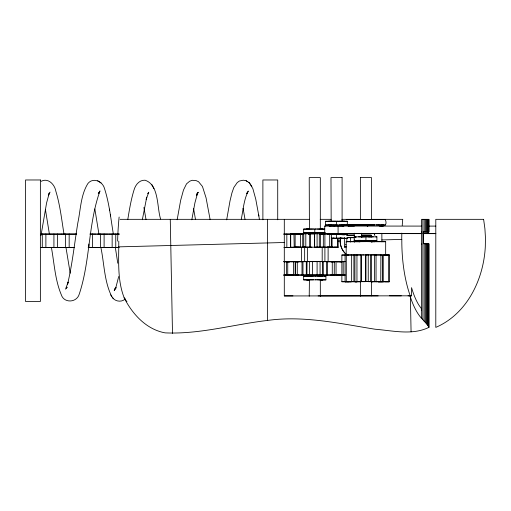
<?xml version="1.0" encoding="UTF-8"?>
<svg xmlns="http://www.w3.org/2000/svg" width="511" height="511" viewBox="0 0 511 511"><rect width="100%" height="100%" fill="white"/><g stroke="black" fill="none" stroke-linecap="round" stroke-linejoin="round"><path stroke-width="0.77" d="M314.782 229.037L303.662 229.081L303.662 232.792L308.695 232.844M369.3 254.912L346.183 255.034L346.19 241.69L368.514 241.569M384.936 281.733L389.318 281.753L389.344 254.995L385.658 255.04L385.677 241.677L366.853 241.646M340.141 240.975L340.403 237.928A17.764 17.757 -82.5 0 0 340.249 238.835M118.776 241.115C118.859 260.182 117.083 280.341 124.416 298.354M325.245 232.786L324.709 232.773L324.772 226.086L334.731 226.054M40.982 235.552L46.59 202.912L49.299 192.986L48.353 195.279L50.059 192.136M226.667 219.832L230.007 200.964L231.93 192.922L233.866 187.435L237.219 182.619L239.378 181.028L243.242 180.217L246.104 180.728L249.374 182.849L252.849 188.591L255.756 199.169L258.86 216.012M177.157 219.743L180.664 200.293L183.494 189.996L186.515 183.871L189.645 181.233L192.162 180.306L195.892 180.517L198.53 181.712L202.445 186.451L206.061 197.84L210.136 219.647M191.817 219.781L194.915 202.854L197.642 192.903L196.614 195.381L198.332 192.238L196.761 193.714M127.788 219.506C129.404 209.625 131.02 199.705 133.978 190.124C135.319 185.084 139.299 179.815 145.041 180.217C159.304 184.841 156.813 207.517 160.601 219.021M142.333 219.717L146.74 197.157L146.159 199.316L148.784 192.2L147.57 193.739M241.275 219.213C243.21 209.791 243.817 199.712 248.289 191.05L246.909 193.299L247.752 192.526L246.679 193.318M118.693 276.553L116.003 286.933L114.228 290.657L116.163 287.354M341.667 233.763L341.846 233.361M428.953 327.283L427.886 325.462L421.371 317.963L421.371 308.587L418.854 305.048A65.025 27.096 89.8 0 1 412.69 291.276L411.527 287.629L411.527 295.837L389.503 295.792M428.78 327.149L428.78 243.849L423.383 243.696L423.383 231.834L428.78 231.988L428.78 219.334L421.537 219.334L421.537 310.42M66.334 288.134L67.165 287.156L65.523 289.181L68.142 282.085L67.522 284.416C72.364 264.168 74.478 243.396 77.832 222.873C80.649 209.727 80.623 195.164 87.937 183.475C93.181 176.978 102.832 181.501 104.544 188.668C109.245 203.218 110.785 218.548 113.27 233.572M115.665 288.198L114.822 288.971L115.997 288.121M428.64 327.302L428.41 327.404M125.399 298.826C121.707 302.614 114.886 301.624 112.235 297.185M98.265 193.369L99.351 192.596L98.514 193.362L99.996 190.929C88.09 223.939 90.364 260.719 79.262 294.1C76.899 302.723 64.009 303.515 61.301 294.764C55.022 279.83 54.294 263.216 51.381 247.42M351.095 224.546L348.132 226.111L354.41 226.073M41.193 181.309C48.206 177.451 54.837 184.688 55.865 191.293C60.1 205.186 61.665 219.704 63.984 234M346.171 255.027L346.701 255.002M341.303 221.333L347.308 221.257L347.308 224.968L341.303 225.044M428.953 243.875L428.953 327.347C412.198 335.574 392.806 330.636 375.131 329.231C339.611 323.572 303.687 315.357 267.553 320.435C233.425 324.402 199.66 334.456 165.104 332.865C146.312 329.442 132.387 314.124 124.103 297.741M324.696 229.056L315.421 229.037M324.696 232.761L316.737 232.741M331.428 225.044L325.411 224.981L325.411 221.276L335.242 221.231M360.376 177.617L360.376 219.449L371.497 219.449L371.497 177.617L360.383 177.617M325.411 224.981L337.362 224.917M303.662 232.792L314.144 232.741M308.695 279.919L303.662 279.868L303.662 276.157L313.486 276.112M320.863 279.919L325.903 279.868L325.903 276.157L324.089 276.195M303.662 279.868L315.779 279.798M330.809 233.91L330.7 234.287M385.026 255.059L389.28 255.066M342.089 177.617L330.981 177.617L331.173 221.519M320.314 229.081L320.34 177.617L309.225 177.617L309.423 229.094L306.747 229.094L309.64 229.12M342.063 234.626L344.612 234.613M309.219 296.316L309.423 279.856L306.747 279.875L309.64 279.9M320.314 279.862L320.34 296.469M382.158 225.076C386.667 226.424 386.667 222.445 385.224 219.475M324.683 226.092L325.379 226.118M324.683 233.508L336.149 233.463M381.423 241.709L381.889 241.697L381.858 233.278M428.78 243.919L426.928 244.003M340 261.715L341.916 261.715M289.558 275.033L283.861 275.097L287.01 275.033M340 275.059L342.549 275.033M385.664 255.021L373.33 254.944M328.516 224.508L328.516 224.993L333.913 224.936M320.186 229.075L322.863 229.088L317.408 229.037M306.702 232.786L312.157 232.741M325.124 232.812L322.888 232.837L322.799 232.32M344.599 234.626L341.814 234.658M320.186 276.151L322.863 276.164L319.33 276.119M320.186 279.856L322.863 279.875L317.408 279.817M306.76 229.075L312.157 229.037M311.499 276.112L306.715 276.151L309.64 276.195M306.76 279.856L313.486 279.817M341.674 225.019L344.612 224.974L339.157 224.936M322.799 229.094L319.924 229.12M309.423 232.32L309.423 232.799M320.186 232.799L320.142 232.32M118.629 246.864L284.301 242.501M337.739 241.103L340.141 241.039C340.134 246.136 342.459 251.169 346.337 254.472M381.838 239.94L401.735 239.41A87.905 36.626 -89.8 0 1 401.844 233.086M309.379 276.151L306.76 276.17M322.799 276.17L319.924 276.195M322.799 279.875L319.924 279.9M331.396 225.019C324.766 224.457 331.524 226.379 331.173 224.508M344.555 224.508L344.555 224.993L341.891 224.993L341.891 224.508M338.761 238.375L338.052 238.388M371.28 242.157L371.293 240.336M333.785 247.26L338.193 247.279L338.186 238.318L337.554 238.305L337.554 247.196L338.186 247.209L333.779 247.235M300.11 247.209L294.272 247.177M331.237 234.166L330.975 233.878L333.408 233.853L333.408 234.683M389.095 281.759L381.851 281.708L389.344 281.682L384.936 281.702M341.891 237.858L341.891 238.337L338.627 238.298M388.845 255.072L385.562 255.078M290.587 261.658L292.369 261.632L286.55 261.6M306.887 261.511L312.157 261.53M306.913 274.854L307.06 261.511M41.091 234.032L49.803 234.064M61.448 234.064L49.899 234.064M72.779 234.064L61.652 234.064M76.369 234.025L73.297 234.064M107.821 234.064L97.001 234.064M119.357 234.064L108.543 234.064M293.474 234.057L283.861 234.057M308.433 234.038L309.442 234.025M40.375 247.388L49.803 247.407M61.448 247.407L49.899 247.407M73.092 247.407L61.55 247.407M88.186 247.369L96.068 247.407M107.323 247.407L96.898 247.407M118.795 247.407L108.23 247.407M293.474 247.407L283.861 247.401M337.56 247.292L330.7 247.235L337.605 247.203M338.704 275.097L341.942 275.097M314.885 233.776L319.899 233.77M369.862 236.823L376.901 236.855L376.901 240.566L367.23 240.528M421.537 244.105L421.869 244.098M314.885 247.126L331.383 247.145L331.383 233.795L320.205 233.814M366.042 254.906L368.386 254.887M296.086 261.836L298.596 261.817L287.968 261.753M317.395 261.53L334.322 261.543L334.258 274.95L330.968 274.931L334.322 274.886M296.048 275.18L298.596 275.161L291.794 275.161M302.02 275.193L307.283 275.193L306.3 275.205M317.395 274.873L333.178 274.88M366.042 281.593L368.386 281.574M322.281 261.555L323.259 261.543L323.259 274.886L322.281 274.905M341.814 261.587L343.181 261.6L343.181 274.944L339.547 274.969M337.956 261.766L337.196 261.773L340.811 261.817M343.168 274.944L337.394 274.937M337.835 275.11L337.196 275.116M355.215 281.817L357.132 281.797L347.014 281.733M381.589 225.057L383.838 225.012L378.945 224.929M343.015 226.118L343.941 226.098L338.161 226.054M308.376 233.885L313.78 233.859M330.253 233.821L329.882 233.827M329.218 233.942L327.014 233.961L330.636 233.987M358.556 236.849L364.266 236.836M329.097 247.292L327.845 247.305M329.218 247.286L333.172 247.298M342.97 261.6L339.547 261.626M292.369 274.975L286.62 274.944M380.248 281.759L378.172 281.778L381.794 281.804M324.696 229.113L320.423 229.139M293.927 247.177L295.141 247.164L295.141 233.821L293.927 233.827L294.24 247.177M309.398 234.019L308.389 234.025M382.158 241.754L385.677 241.677M321.943 247.26L328.119 247.241L328.119 261.696L321.943 261.715M330.189 247.164L329.812 247.171M351.114 254.951L345.078 254.957L345.078 281.644L348.093 281.638M376.371 254.932L374.493 254.951L374.493 281.638L370.596 281.625L371.599 281.612L371.599 254.919L374.403 254.925M286.479 274.944L286.371 261.6L292.094 261.594M286.371 274.944L287.744 274.931L287.744 261.587M374.493 281.638L382.541 281.612L382.541 254.925L376.46 254.932M295.575 234.057L303.758 234.038M361.341 236.849L362.638 236.842M73.712 247.407L74.376 247.401M346.72 255.085L345.085 255.104L346.298 255.117M332.814 261.575L330.968 261.587L345.168 261.651L342.044 261.753M342.089 275.161L330.975 275.161L333.523 275.18M346.298 281.804L345.085 281.791L351.268 281.759L350.859 281.753M341.629 233.54L343.941 233.508L338.825 233.463M295.697 233.955L299.804 233.936M299.548 233.821L303.86 233.834M295.505 234.057L293.927 233.974L297.76 233.987M320.103 233.929L321.821 233.904L320.103 233.872M337.516 238.318L347.652 238.324L334.066 238.298M360.242 240.54L357.885 240.566L363.308 240.528M374.793 240.617L371.056 240.636M371.273 241.716L372.973 241.69L368.738 241.646M297.236 247.203L305.974 247.164L304.166 247.152M329.55 247.171L327.014 247.183L332.75 247.196M295.505 247.401L301.739 247.356M351.223 254.951L354.819 254.963M380.887 254.957L380.746 281.644M292.33 261.594L298.584 261.587L296.604 261.575M301.567 261.856L295.237 261.862M290.012 274.969L298.584 274.931L296.514 274.918M301.541 275.199L295.237 275.205M320.186 275.071L321.815 275.046L307.75 275.046L309.545 275.078M350.674 281.638L357.125 281.638L355.209 281.625M360.293 281.695L365.429 281.676M380.701 281.644L378.166 281.657L383.908 281.67M371.261 281.746L372.979 281.721L368.393 281.682M341.674 221.314L347.308 221.257M319.924 232.831L322.818 232.799L320.186 232.78M322.888 232.837L320.423 232.85M300.494 233.981L303.866 233.974M381.57 233.565L383.742 233.54L379.903 233.508M331.396 234.006L320.212 233.993M331.269 234.581L333.3 234.575M375.828 236.861L376.901 236.855M331.269 238.292L333.3 238.279M371.075 240.611L373.956 240.336M301.995 247.311L299.759 247.324M331.396 247.35L327.819 247.356M334.258 274.95L341.591 274.995M382.547 281.823L376.422 281.817M333.249 221.231L328.496 221.269L330.987 221.276M358.173 224.91L337.177 224.936M356.557 224.917L348.036 225L351.721 225.07M373.694 225.102L374.774 225.102M333.325 226.054L329.129 226.092L330.221 226.118M299.708 233.936L300.468 233.981M331.383 234.562L336.532 234.575L336.532 238.279M341.578 234.677L347.652 234.619L338.557 234.555M331.383 238.267L335.561 238.292M340.039 238.369L344.612 238.337L341.086 238.286M297.236 233.859L300.11 233.866L290.714 233.897L290.714 247.254L297.76 247.33M307.622 247.26L301.445 247.241L301.445 261.696L307.622 261.715M341.865 255.021L346.394 255.015L341.865 255.04L341.865 281.727L346.356 281.733M312.157 274.873L295.23 274.886L295.23 261.543L307.271 261.555L306.293 261.543L306.293 274.886L307.271 274.905M290.018 261.779L286.396 261.804L289.897 261.817M334.335 261.862L328.005 261.856M283.873 275.071L286.946 275.059M290.018 275.122L286.396 275.148L287.75 275.161M345.174 275.027L342.619 275.033M334.335 275.205L327.96 275.199M341.865 281.714L348.917 281.804M333.472 221.212L335.893 221.225M334.577 224.936L335.893 224.936M360.581 224.891L363.295 224.897M357.374 224.897L361.571 224.904M364.931 224.968L359.144 225.006L365.046 225.044M366.936 225.044L372.723 225.006L368.642 224.968M368.572 225.115L370.75 225.121M370.296 225.108L374.499 225.115M333.645 226.028L335.44 226.054M312.821 229.037L313.486 229.037M312.821 232.741L313.486 232.741M334.731 233.463L329.129 233.508L331.147 233.54M309.557 233.789L303.758 233.776L303.758 247.12L309.557 247.132M311.959 247.152L309.653 247.139L309.653 233.789L315.281 233.859M295.863 233.923L299.446 233.929M333.97 234.555L334.929 234.575M362.874 236.804L367.722 236.804M363.979 236.823L365.11 236.836M363.308 236.823L354.858 236.861L356.058 236.9M333.536 238.26L334.929 238.279M334.36 238.298L333.408 238.298L333.408 237.743M363.979 240.528L364.637 240.528M371.382 241.799L374.499 241.792M295.863 247.267L299.618 247.279M360.479 254.919L354.909 254.9L354.909 281.593L360.613 281.746M383.716 254.983L383.237 254.983L383.237 281.67M383.838 254.983L389.312 254.995M384.936 255.015L385.415 255.015L385.026 255.046M286.946 261.715L283.873 261.721L289.558 261.715L283.861 261.651L287.01 261.689M341.591 261.651L337.19 261.632L338.972 261.658M283.861 274.995L292.094 274.937M288.242 275.097L292.369 275.116L291.494 275.103M311.723 276.093L316.737 276.112M361.545 281.625L361.545 254.938L360.811 254.919L360.811 281.606L371.05 281.587M371.369 281.81L376.377 281.817M378.159 295.856L318.085 295.933M120.111 219.334L309.615 219.334M320.193 219.334L331.122 219.334M341.795 219.334L360.319 219.334M371.446 219.334L402.745 219.334A87.905 36.626 -89.8 0 0 402.221 225.543M483.591 219.334L435.794 219.334L435.794 327.391C467.156 313.907 483.706 279.223 485.316 246.519L485.45 237.583L484.907 228.698L483.668 219.704M335.535 221.212L337.362 221.212M365.442 224.891L368.514 224.891M341.891 224.974L344.555 224.974M362.21 224.891L372.04 224.891M328.516 224.993L331.173 224.993M363.353 225.121L366.291 225.044M365.122 225.121L368.846 225.121M335.919 226.022L338.084 226.022L338.084 233.438L334.788 233.438M334.788 226.022L336.838 226.054M316.181 229.017L314.782 229.017L314.782 232.741L316.181 232.722M313.78 232.722L314.782 232.741M309.423 232.78L306.747 232.799L309.64 232.831M354.41 233.489L348.132 233.521L351.472 233.553M295.486 233.821L299.363 233.821M314.093 233.808L314.629 233.808L314.629 237.979M333.408 233.853L327.014 233.84L329.442 233.827L329.442 234.568M90.211 234.012L96.17 234.064M331.237 233.891L330.821 233.897M41.148 234.108L76.688 234.108M89.821 234.108L119.184 234.108M283.675 234.108L303.585 234.108M319.982 234.108L323.259 234.108M336.117 234.555L337.535 234.555M346.943 235.041L354.008 235.086M361.858 235.041L371.28 235.086L371.28 237.161M346.943 235.29L354.008 235.29M361.858 235.29L371.28 235.29M346.943 235.354L354.008 235.354M361.858 235.354L371.28 235.354M366.815 236.804L365.933 236.817L365.933 240.509L354.858 240.566L359.853 240.63M354.225 237.206L356.078 237.206M347.557 237.468L350.52 237.468L350.52 242.093M347.276 237.641L354.225 237.641M347.506 237.685L354.455 237.685M335.695 238.26L337.535 238.26M333.594 238.298L336.532 238.292M337.937 238.311L344.555 238.318L344.555 237.858M365.933 240.528L366.815 240.509M371.293 240.585L374.001 240.566L370.488 240.534M366.221 241.646L358.901 241.684L360.344 241.709M344.586 246.902L346.158 246.902M344.586 246.947L346.158 246.947M295.141 247.164L296.942 247.164L295.818 247.196M40.375 247.452L74.37 247.452M88.275 247.452L119.184 247.452M284.665 247.452L300.883 247.452M362.51 254.912L364.177 254.938M317.101 274.899L312.451 274.899L312.457 261.536L317.101 261.549L317.095 274.88M342.217 274.995L345.168 274.995M287.834 275.097L289.897 275.161M320.084 275.244L327.557 275.193M314.782 276.093L315.779 276.093M408.046 295.786L411.527 295.805M284.301 295.882L292.963 295.882M401.327 295.837L284.301 295.946L284.301 219.334M337.828 221.231L344.644 221.231L339.157 221.231M337.177 221.225L338.212 221.212M371.465 224.904L378.823 224.917M355.835 225.108L360.402 225.108M368.271 224.897L369.862 224.904M358.818 225.115L362.012 225.108M361.858 225.121L363.596 225.115M379.405 226.098L383.416 226.118M337.503 226.054L421.537 226.092M428.953 226.098L435.794 226.098M421.537 232.02L421.997 232.02M423.389 232.02L428.953 232.026L428.953 219.334M315.421 232.741L316.897 232.722M337.503 233.463L422.054 233.501M423.581 233.508L435.794 233.514M351.97 233.553L378.913 233.508M341.284 233.584L375.151 233.61M381.455 233.616L421.62 233.648M423.191 233.648L435.794 233.655M295.205 233.923L290.714 233.91M337.177 234.575L338.493 234.575M367.23 236.817L369.555 236.804M336.941 238.292L338.557 238.26M368.635 240.509L370.462 240.515M366.572 240.528L367.722 240.509M359.827 241.799L346.19 241.69M297.37 247.164L299.363 247.164M319.956 247.158L319.445 247.152L320.448 247.139L320.448 233.795M295.205 247.267L290.714 247.254M372.896 254.919L369.217 254.887M341.942 261.753L330.975 261.817L333.523 261.836M337.464 275.161L340.811 275.161M307.06 275.237L309.34 275.244M316.807 276.093L325.903 276.157M315.421 279.817L316.737 279.817M316.807 279.798L325.903 279.868M349.32 281.638L350.52 281.638M347.014 281.702L351.261 281.682L345.787 281.657M384.323 281.772L380.484 281.759M373.068 224.91L374.646 224.91M354.41 225.102L357.221 225.102M317.408 232.741L322.863 232.786M330.764 233.572L324.689 233.514M297.185 233.859L294.617 233.84M329.333 233.942L331.396 233.949M340.46 234.575L339.157 234.575M368.444 236.836L370.532 236.849M368.029 236.836L373.317 236.849M339.042 238.298L341.891 238.318M340.46 238.286L339.157 238.279M348.387 254.983L347.965 254.983M290.012 261.626L287.578 261.613M339.553 261.779L342.115 261.798M317.408 276.112L318.711 276.119M354.921 281.848L360.012 281.74M376.173 224.917L385.69 225.012M353.056 225.095L355.701 225.095M308.695 229.139L303.662 229.081M341.086 234.581L344.555 234.862M327.628 247.311L330.636 247.33M347.87 254.983L345.806 254.97M289.89 274.969L287.578 274.956M352.922 225.083L346.228 225.012L346.228 224.553M351.785 225.089L354.257 225.089M309.462 233.929L308.376 233.917M295.141 247.33L293.927 247.318L300.008 247.286M341.342 275.135L342.115 275.142M360.146 281.599L360.715 281.606M305.476 276.195L303.662 276.157M292.369 261.773L291.494 261.76M337.19 274.975L338.972 275.001M374.787 240.592L376.901 240.566M374.844 241.703L374.48 241.697L381.889 241.697M371.05 254.9L370.469 254.887L370.469 281.58M322.294 275.193L323.271 275.205M322.613 261.511L322.665 274.854M346.758 219.475L346.183 219.443L385.69 219.449M348.291 226.118L348.183 226.111A17.796 17.789 0 0 1 350.833 224.655M306.715 232.799L306.76 232.32M325.456 221.282L331.428 221.333L328.516 221.519M314.629 233.808L314.629 247.152L314.629 242.981M345.391 244.622L346.088 244.833M366.706 225.517L367.818 226.201M101.108 182.912L97.646 180.677M246.104 180.728L247.139 181.405M248.359 182.184L249.374 182.849L251.872 186.426M126.939 301.694L124.748 298.929M428.403 326.152L428.435 243.83M101.037 248.199C104.257 264.168 104.321 281.497 111.628 296.271M110.651 294.873L113.25 298.641M427.924 325.507L427.924 243.804M153.952 188.706L151.697 184.311M374.001 233.367L374.339 234.121M409.905 295.786L410.403 297.293L411.074 331.824M143.904 207.492L146.031 219.538M70.205 273.219L66.047 247.918M243.083 208.303L245.005 219.225M94.848 208.935L99.019 234.575M193.605 208.667L195.458 219.347M45.402 209.344L49.452 234.428M109.38 209.133L109.629 210.602M110.338 214.754L110.542 215.949M258.649 214.716L259.428 219.551M117.779 263.229L115.307 247.305M410.352 295.837L410.359 296.22M170.272 219.334L172.494 333.383M428.435 219.334L428.435 231.968M427.924 219.334L427.924 231.943M427.247 219.334L427.247 231.917M427.247 243.779L427.247 324.683M426.398 219.334L426.398 231.898M426.398 243.76L426.398 323.693M425.388 219.334L425.388 231.873M425.388 243.734L425.388 322.543M424.213 219.334L424.213 231.853M424.213 243.715L424.213 321.215M422.872 219.334L422.872 319.694M388.711 254.983L388.711 281.67M381.858 224.859L381.858 226.386M376.045 254.932L376.045 281.618M371.497 281.612L371.497 295.856M368.246 254.887L368.246 281.574M361.641 233.233L361.641 237.206M360.574 240.336L357.917 240.336M360.376 281.044L360.376 296.201M356.953 254.9L356.953 281.587M354.225 233.233L354.225 241.652M353.893 254.97L353.893 281.657M351.645 254.957L351.645 281.644M346.809 237.864L346.809 241.984M346.292 254.944L346.292 281.638M344.586 237.87L344.586 247.215M344.555 221.519L341.891 221.519M342.095 177.617L342.095 221.276M336.532 221.212L336.532 224.936M336.053 261.594L336.053 274.937M332.271 261.53L332.271 274.88M332.086 237.775L332.086 247.196M329.691 233.789L329.691 247.132M327.545 261.555L327.545 274.899M326.574 261.568L326.574 274.912M324.894 233.808L324.907 261.683M323.335 233.821L323.335 247.164M320.071 261.504L320.071 274.848M319.311 233.763L319.311 247.107M317.088 233.757L317.088 247.1M314.629 239.646L314.629 242.144M310.394 233.808L310.394 247.152M309.481 261.504L309.481 274.848M305.802 233.77L305.802 247.113M304.652 247.228L304.652 261.683M302.978 261.568L302.978 274.912M302.736 233.84L302.736 247.183M302.007 261.555L302.007 274.899M300.487 233.827L300.487 247.171M297.281 261.53L297.281 274.88M295.301 261.606L295.301 274.95M293.506 261.594L293.506 274.937M290.427 234.012L290.427 247.356M286.831 234.012L286.831 247.356M277.716 219.781L277.716 179.974L262.884 179.974L262.884 219.781M267.553 219.334L267.553 320.435M115.754 234.012L115.754 247.356M112.152 234.012L112.152 247.356M104.103 234.012L104.103 247.356M100.507 234.012L100.507 247.356M92.459 234.012L92.459 247.356M88.857 244.022L88.857 247.356M69.17 234.012L69.17 247.356M65.568 234.012L65.568 247.356M57.526 234.012L57.526 247.356M53.923 234.012L53.923 247.356M45.881 234.012L45.881 247.356M42.279 234.012L42.279 247.356M354.366 241.978A3.705 3.705 0 0 1 354.366 239.94M354.289 242.022A3.705 3.705 0 0 1 354.366 240.33M117.626 241.122A62.438 11.81 -88.6 0 1 119.127 217.041M346.247 254.389A17.796 17.789 0 0 1 340.435 237.736M366.106 225.166A17.796 17.789 0 0 1 367.671 226.079M374.001 233.329A17.796 17.789 0 0 1 374.87 235.52M340.269 239.135A17.796 17.789 0 0 1 340.435 238.049M352.999 224.802A16.991 16.493 -48.8 0 1 353.535 224.648M410.314 296.061A85.273 35.527 -89.8 0 1 401.818 239.416M421.345 318.104A71.636 29.849 89.8 0 1 410.454 297.191M40.375 179.974L25.55 179.974L25.55 301.496L40.375 301.496L40.375 179.974M322.192 247.177L307.367 247.177L307.367 261.658L322.192 261.638L322.192 247.177M365.787 254.932L365.787 281.625L365.787 254.932"/></g></svg>
